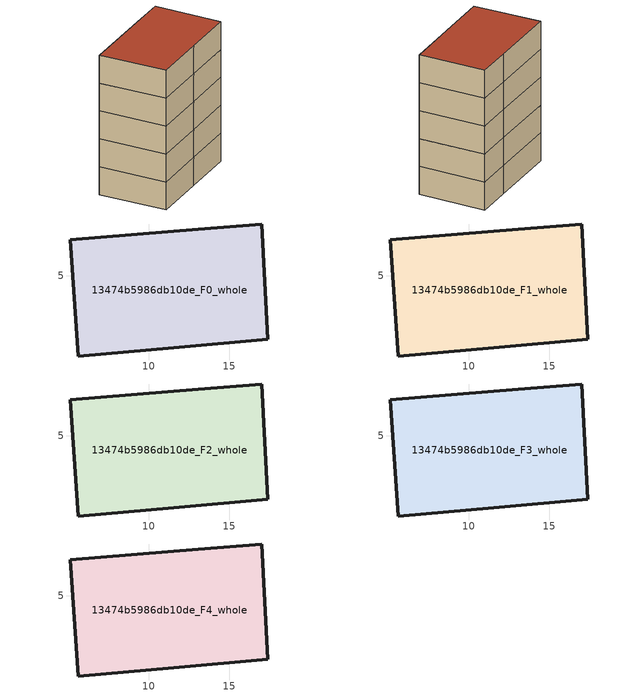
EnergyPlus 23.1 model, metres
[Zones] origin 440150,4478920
13474b5986db10de_F0_whole
 floor ground (EU_floor_Construction): 17.02,8.21 17.4,1.06 11.57,0.53 5.63,0.02 5.12,7.24 13.07,7.89 z0
 wall outside (EU_wall_Construction): 17.4,1.06 17.02,8.21 13.07,7.89 5.12,7.24 5.63,0.02 11.57,0.53 17.4,1.06 z0:3
13474b5986db10de_F1_whole
 floor to 13474b5986db10de_F0_whole (EU_floor_Construction): 17.02,8.21 17.4,1.06 11.57,0.53 5.63,0.02 5.12,7.24 13.07,7.89 z3
 wall outside (EU_wall_Construction): 17.4,1.06 17.02,8.21 13.07,7.89 5.12,7.24 5.63,0.02 11.57,0.53 17.4,1.06 z3:6
13474b5986db10de_F2_whole
 floor to 13474b5986db10de_F1_whole (EU_floor_Construction): 17.02,8.21 17.4,1.06 11.57,0.53 5.63,0.02 5.12,7.24 13.07,7.89 z6
 wall outside (EU_wall_Construction): 17.4,1.06 17.02,8.21 13.07,7.89 5.12,7.24 5.63,0.02 11.57,0.53 17.4,1.06 z6:9
13474b5986db10de_F3_whole
 floor to 13474b5986db10de_F2_whole (EU_floor_Construction): 17.02,8.21 17.4,1.06 11.57,0.53 5.63,0.02 5.12,7.24 13.07,7.89 z9
 wall outside (EU_wall_Construction): 17.4,1.06 17.02,8.21 13.07,7.89 5.12,7.24 5.63,0.02 11.57,0.53 17.4,1.06 z9:12
13474b5986db10de_F4_whole
 floor to 13474b5986db10de_F3_whole (EU_floor_Construction): 17.02,8.21 17.4,1.06 11.57,0.53 5.63,0.02 5.12,7.24 13.07,7.89 z12
 wall outside (EU_wall_Construction): 17.4,1.06 17.02,8.21 13.07,7.89 5.12,7.24 5.63,0.02 11.57,0.53 17.4,1.06 z12:15
 roof outside (EU_roof_Construction): 17.4,1.06 17.02,8.21 13.07,7.89 5.12,7.24 5.63,0.02 11.57,0.53 z15
[Building]
EU S2 Campaign: North Axis=0; Terrain=City; Solar Distribution=FullExterior
[Site:Location]
Madrid: Latitude=40.5; Longitude=-3.5; Time Zone=1; Elevation=609
[SizingPeriod:WeatherFileDays]
AnnualSizingPeriod: Begin Month=1; Begin Day of Month=1; End Month=12; End Day of Month=31; Day of Week for Start Day=Monday; Use Weather File Daylight Saving Period=No; Use Weather File Rain and Snow Indicators=No
[MATERIAL]
EU_InternalMass_Material: Roughness=MediumRough; Thickness=0.1; Conductivity=1; Density=1800; Specific Heat=900; Thermal Absorptance=0.9; Solar Absorptance=0.7; Visible Absorptance=0.7
[MATERIAL:NOMASS] Roughness=MediumRough; Thermal Absorptance=0.9; Solar Absorptance=0.7; Visible Absorptance=0.7
Name | Thermal Resistance
EU_wall_NoMass | 1.60022
EU_roof_NoMass | 1.57597
EU_floor_NoMass | 0.470652
[CONSTRUCTION]
EU_wall_Construction: EU_wall_NoMass
EU_roof_Construction: EU_roof_NoMass
EU_floor_Construction: EU_floor_NoMass
EU_InternalMass_Construction: EU_InternalMass_Material
[ZONE] Type=1; Multiplier=1; Ceiling Height=autocalculate; Volume=256.775; Floor Area=autocalculate; Part of Total Floor Area=Yes
13474b5986db10de_F0_whole; 13474b5986db10de_F1_whole; 13474b5986db10de_F2_whole; 13474b5986db10de_F3_whole; 13474b5986db10de_F4_whole
[INTERNALMASS] Construction=EU_InternalMass_Construction; Surface Area=85.5917
Name | Zone or ZoneList
13474b5986db10de_F0_whole_EU_InternalMass | 13474b5986db10de_F0_whole
13474b5986db10de_F1_whole_EU_InternalMass | 13474b5986db10de_F1_whole
13474b5986db10de_F2_whole_EU_InternalMass | 13474b5986db10de_F2_whole
13474b5986db10de_F3_whole_EU_InternalMass | 13474b5986db10de_F3_whole
13474b5986db10de_F4_whole_EU_InternalMass | 13474b5986db10de_F4_whole
[OTHEREQUIPMENT] Fuel Type=Electricity; Design Level Calculation Method=Watts/Area; Power per Zone Floor Area=1; Fraction Latent=0; Fraction Radiant=0; Fraction Lost=0; Carbon Dioxide Generation Rate=0; EndUse Subcategory=EU_Step8_InternalGains
Name | Zone or ZoneList or Space or SpaceList | Schedule
EU_Step8_InternalGain_13474b5986db10de_F0_whole_f000 | 13474b5986db10de_F0_whole | EU_Step8_GainSchedule_13474b5986db10de_F0_whole_f000
EU_Step8_InternalGain_13474b5986db10de_F1_whole_f000 | 13474b5986db10de_F1_whole | EU_Step8_GainSchedule_13474b5986db10de_F1_whole_f000
EU_Step8_InternalGain_13474b5986db10de_F2_whole_f000 | 13474b5986db10de_F2_whole | EU_Step8_GainSchedule_13474b5986db10de_F2_whole_f000
EU_Step8_InternalGain_13474b5986db10de_F3_whole_f000 | 13474b5986db10de_F3_whole | EU_Step8_GainSchedule_13474b5986db10de_F3_whole_f000
EU_Step8_InternalGain_13474b5986db10de_F4_whole_f000 | 13474b5986db10de_F4_whole | EU_Step8_GainSchedule_13474b5986db10de_F4_whole_f000
[ZONEVENTILATION:DESIGNFLOWRATE] Schedule=EU_AlwaysOn; Design Flow Rate Calculation Method=AirChanges/Hour; Air Changes per Hour=0.480704; Ventilation Type=Natural; Fan Pressure Rise=0; Fan Total Efficiency=1; Constant Term Coefficient=1; Temperature Term Coefficient=0; Velocity Term Coefficient=0; Velocity Squared Term Coefficient=0; Minimum Indoor Temperature=-100; Maximum Indoor Temperature=100; Delta Temperature=-100; Minimum Outdoor Temperature=-100; Maximum Outdoor Temperature=100; Maximum Wind Speed=40
Name | Zone or ZoneList or Space or SpaceList
EU_ConstantAir_13474b5986db10de_F0_whole | 13474b5986db10de_F0_whole
EU_ConstantAir_13474b5986db10de_F1_whole | 13474b5986db10de_F1_whole
EU_ConstantAir_13474b5986db10de_F2_whole | 13474b5986db10de_F2_whole
EU_ConstantAir_13474b5986db10de_F3_whole | 13474b5986db10de_F3_whole
EU_ConstantAir_13474b5986db10de_F4_whole | 13474b5986db10de_F4_whole
[HVACTEMPLATE:THERMOSTAT] Constant Heating Setpoint=20; Constant Cooling Setpoint=50
EU_HeatOnly_13474b5986db10de_F0_whole; EU_HeatOnly_13474b5986db10de_F1_whole; EU_HeatOnly_13474b5986db10de_F2_whole; EU_HeatOnly_13474b5986db10de_F3_whole; EU_HeatOnly_13474b5986db10de_F4_whole
[HVACTEMPLATE:ZONE:IDEALLOADSAIRSYSTEM] System Availability Schedule=EU_AlwaysOn; Maximum Heating Supply Air Temperature=50; Minimum Cooling Supply Air Temperature=13; Maximum Heating Supply Air Humidity Ratio=0.0156; Minimum Cooling Supply Air Humidity Ratio=0.0077; Heating Limit=NoLimit; Cooling Limit=NoLimit; Heating Availability Schedule=EU_AlwaysOn; Cooling Availability Schedule=EU_CoolingOff; Dehumidification Control Type=ConstantSensibleHeatRatio; Cooling Sensible Heat Ratio=0.7; Dehumidification Setpoint=60; Humidification Control Type=None; Humidification Setpoint=30; Outdoor Air Method=None; Outdoor Air Flow Rate per Person=0.00944; Outdoor Air Flow Rate per Zone Floor Area=0; Outdoor Air Flow Rate per Zone=0; Demand Controlled Ventilation Type=None; Outdoor Air Economizer Type=NoEconomizer; Heat Recovery Type=None; Sensible Heat Recovery Effectiveness=0.7; Latent Heat Recovery Effectiveness=0.65
Name | Template Thermostat
13474b5986db10de_F0_whole | EU_HeatOnly_13474b5986db10de_F0_whole
13474b5986db10de_F1_whole | EU_HeatOnly_13474b5986db10de_F1_whole
13474b5986db10de_F2_whole | EU_HeatOnly_13474b5986db10de_F2_whole
13474b5986db10de_F3_whole | EU_HeatOnly_13474b5986db10de_F3_whole
13474b5986db10de_F4_whole | EU_HeatOnly_13474b5986db10de_F4_whole
[SIZING:ZONE] Zone Cooling Design Supply Air Temperature Input Method=SupplyAirTemperature; Zone Cooling Design Supply Air Temperature=13; Zone Heating Design Supply Air Temperature Input Method=SupplyAirTemperature; Zone Heating Design Supply Air Temperature=50; Zone Cooling Design Supply Air Humidity Ratio=0.008; Zone Heating Design Supply Air Humidity Ratio=0.008; Cooling Design Air Flow Method=DesignDay; Cooling Design Air Flow Rate=0; Cooling Minimum Air Flow per Zone Floor Area=0.000762; Cooling Minimum Air Flow=0; Cooling Minimum Air Flow Fraction=0.2; Heating Design Air Flow Method=DesignDay; Heating Design Air Flow Rate=0; Heating Maximum Air Flow per Zone Floor Area=0.002032; Heating Maximum Air Flow=0.141576; Heating Maximum Air Flow Fraction=0.3; Account for Dedicated Outdoor Air System=No; Dedicated Outdoor Air System Control Strategy=NeutralSupplyAir; Dedicated Outdoor Air Low Setpoint Temperature for Design=autosize; Dedicated Outdoor Air High Setpoint Temperature for Design=autosize; Zone Load Sizing Method=Sensible Load Only No Latent Load; Zone Latent Cooling Design Supply Air Humidity Ratio Input Method=HumidityRatioDifference; Zone Cooling Design Supply Air Humidity Ratio Difference=0.005; Zone Latent Heating Design Supply Air Humidity Ratio Input Method=HumidityRatioDifference; Zone Humidification Design Supply Air Humidity Ratio Difference=0.005
13474b5986db10de_F0_whole; 13474b5986db10de_F1_whole; 13474b5986db10de_F2_whole; 13474b5986db10de_F3_whole; 13474b5986db10de_F4_whole
[SCHEDULE:CONSTANT]
Name | Hourly Value
EU_AlwaysOn | 1
EU_CoolingOff | 0
[SCHEDULE:FILE] Column Number=1; Rows to Skip at Top=0; Number of Hours of Data=8760; Column Separator=Comma; Interpolate to Timestep=No; Minutes per Item=60; Adjust Schedule for Daylight Savings=Yes
Name | File
EU_Step8_GainSchedule_13474b5986db10de_F0_whole_f000 | C:\Users\o_iseri\Desktop\OpenUBEM\openubem\outputs\eu_evidence\EU-11\ES-MAD-BERRUGUETE\idfs\13474b5986db10de\13474b5986db10de_F0_whole_f000_gain.csv
EU_Step8_GainSchedule_13474b5986db10de_F1_whole_f000 | C:\Users\o_iseri\Desktop\OpenUBEM\openubem\outputs\eu_evidence\EU-11\ES-MAD-BERRUGUETE\idfs\13474b5986db10de\13474b5986db10de_F1_whole_f000_gain.csv
EU_Step8_GainSchedule_13474b5986db10de_F2_whole_f000 | C:\Users\o_iseri\Desktop\OpenUBEM\openubem\outputs\eu_evidence\EU-11\ES-MAD-BERRUGUETE\idfs\13474b5986db10de\13474b5986db10de_F2_whole_f000_gain.csv
EU_Step8_GainSchedule_13474b5986db10de_F3_whole_f000 | C:\Users\o_iseri\Desktop\OpenUBEM\openubem\outputs\eu_evidence\EU-11\ES-MAD-BERRUGUETE\idfs\13474b5986db10de\13474b5986db10de_F3_whole_f000_gain.csv
EU_Step8_GainSchedule_13474b5986db10de_F4_whole_f000 | C:\Users\o_iseri\Desktop\OpenUBEM\openubem\outputs\eu_evidence\EU-11\ES-MAD-BERRUGUETE\idfs\13474b5986db10de\13474b5986db10de_F4_whole_f000_gain.csv
